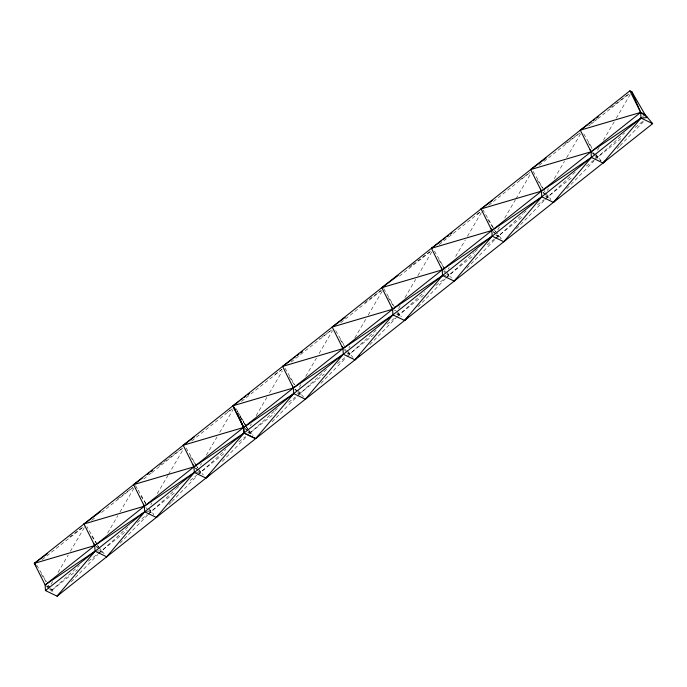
<?xml version="1.0" encoding="UTF-8"?>
<svg xmlns="http://www.w3.org/2000/svg" width="687" height="687" viewBox="0 0 687 687"><rect width="100%" height="100%" fill="white"/><g stroke="black" fill="none" stroke-linecap="round" stroke-linejoin="round"><path stroke-width="0.52" stroke-dasharray="3.44 2.58" d="M51.061 584.285L52.667 581.546M58.026 572.408L68.202 555.053M70.34 551.395L84.261 527.65M107.636 533.043L117.812 515.688M119.959 512.03L133.879 488.285M150.831 504.636L151.896 502.815M157.254 493.678L167.963 475.404M168.495 474.494L183.489 448.92M200.441 465.271L201.514 463.45M206.332 455.223L217.04 436.958M219.72 432.389L233.108 409.555M250.231 425.768L251.305 423.948M256.122 415.721L266.831 397.455M269.51 392.887L282.357 370.963M299.309 387.322L300.915 384.574M305.732 376.356L316.449 358.09M319.12 353.522L332.508 330.679M348.927 347.957L349.992 346.128M354.818 337.901L366.059 318.725M368.198 315.067L382.127 291.314M398.537 308.583L400.143 305.844M404.969 297.626L415.678 279.36M417.816 275.702L431.737 251.949M448.156 269.218L449.221 267.398M455.653 256.431L465.288 239.986M467.435 236.337L482.961 209.844L494.047 228.96M497.766 229.853L499.372 227.114M504.73 217.985L515.439 199.711M515.971 198.801L530.965 173.218M547.384 190.488L548.458 188.667M554.34 178.611L564.516 161.256M566.663 157.606L580.584 133.853M597.535 150.213L599.141 147.473M603.426 140.165L614.135 121.891M616.273 118.241L630.194 94.488M71.199 581.769L97.906 554.495M98.653 553.739L129.86 525.254M120.07 543.159L147.525 515.13M148.263 514.374L175.554 489.427M168.942 504.559L171.166 502.283M171.913 501.527L197.135 475.765M197.882 475.009L225.954 449.358M222.27 461.398L246.753 436.4M272.061 421.895L296.544 396.897M297.282 396.133L326.926 369.074M320.932 383.286L346.154 357.532M346.901 356.768L376.536 329.708M369.804 344.685L396.511 317.403M397.258 316.647L424.583 291.752M417.936 306.831L445.382 278.802M446.129 278.037L474.193 252.387M466.808 268.222L495.001 239.428M495.739 238.672L523.03 213.734M516.418 228.857L544.611 200.063M545.358 199.307L571.859 175.073M566.775 188.736L594.229 160.698M617.132 148.615L619.356 146.34M620.103 145.584L643.839 121.333M50.477 588.931L52.006 590.073L79.46 565.332M176.336 488.723L178.689 486.602M249.106 431.333L250.635 432.475L274.173 411.264M274.955 410.56L277.308 408.439M474.983 251.682L477.336 249.561M523.812 213.022L526.165 210.9M572.64 174.369L575.783 171.535M595.131 157.125L597.939 156.911L624.612 132.883M642.654 116.618L645.007 114.497M42.044 559.682L84.218 526.216M91.654 520.317L95.794 517.036M101.582 512.442L133.003 487.512M143.755 478.985L147.885 475.705M148.718 475.043L151.192 473.077M152.025 472.424L182.622 448.147M191.716 440.925L232.232 408.782L225.267 413.857M241.506 401.423L282.022 369.28M291.116 362.058L331.632 329.915L319.515 338.837M340.735 322.692L381.251 290.541M399.439 276.114L430.861 251.176M439.13 244.615L481.304 211.158M488.749 205.25L530.089 172.446M539.192 165.232L579.708 133.08M588.802 125.867L590.459 124.553M591.284 123.9L593.766 121.925M594.59 121.273L597.072 119.306M597.896 118.645L629.326 93.715M52.006 590.073L77.64 569.729M88.391 561.202L97.485 553.988M98.31 553.327L127.25 530.364M137.177 522.489L147.095 514.623M147.928 513.962L176.044 491.66M190.101 480.505L196.714 475.258M197.538 474.597L224.829 452.948M238.887 441.793L245.499 436.546M248.806 433.918L250.463 432.612L248.17 430.895M250.635 432.475L274.62 413.445M288.677 402.29L295.29 397.043M298.596 394.415L324.23 374.08M337.463 363.578L345.733 357.017M347.064 353.96L349.863 353.736L376.33 332.748M387.073 324.212L395.343 317.652M396.674 314.594L399.482 314.371L425.116 294.036M435.867 285.509L444.961 278.287M445.786 277.634L474.726 254.671M487.135 244.83L494.571 238.921M495.404 238.269L523.52 215.958M537.577 204.803L544.19 199.556M545.014 198.904L573.13 176.593M586.363 166.099L593.8 160.191M594.633 159.539L621.915 137.889M635.149 127.387L643.418 120.826M610.339 107.773L629.223 93.672M565.015 143.935L579.613 133.038M519.698 180.088L529.995 172.403M476.95 214.335L481.243 211.124M409.306 267.157L411.882 265.234M412.741 264.589L430.766 251.133M364.84 302.675L381.156 290.498M275.058 374.355L281.928 369.228M159.341 465.4L182.519 448.096M117.451 499.002L132.909 487.461M69.559 537.079L84.149 526.19M545.521 196.491L548.32 196.276L546.792 195.134M495.902 235.856L498.71 235.641L497.182 234.507M442.557 275.513L449.092 275.006L447.563 273.873M297.445 393.325L300.253 393.101L297.952 391.392M247.663 432.827L250.463 432.612M195.245 472.407L200.844 471.978L199.316 470.835M145.627 511.772L151.234 511.343L149.706 510.201M96.017 551.137L101.616 550.708L100.087 549.566M592.787 152.617L594.521 153.45M443.948 270.712L445.683 271.545M394.329 310.077L396.064 310.91M344.711 349.443L346.454 350.276M96.472 546.405L98.207 547.238M46.853 585.771L48.588 586.604M592.58 152.918L594.873 154.635M595.646 155.202L597.939 156.911M542.97 192.283L546.028 194.567M493.352 231.656L496.418 233.932M397.953 313.238L399.482 314.371M348.335 352.603L349.863 353.736M294.895 389.117L297.188 390.826M245.276 428.482L248.342 430.758M195.494 467.984L198.552 470.26M96.266 546.715L99.323 548.999M46.647 586.08L49.713 588.364M592.546 153.184L594.796 155.288M595.543 155.992L600.79 160.904M542.936 192.549L545.186 194.653M545.933 195.357L550.424 199.565M493.318 231.914L495.567 234.018M496.315 234.722L500.814 238.93M443.708 271.279L445.949 273.383M446.705 274.087L450.449 277.6M397.086 313.452L400.83 316.965M344.479 350.009L346.72 352.113M347.476 352.817L351.22 356.33M294.86 389.374L297.11 391.478M297.857 392.183L301.602 395.695M245.25 428.74L247.492 430.852M248.247 431.548L251.236 434.356M195.46 468.242L197.71 470.355M198.457 471.05L201.454 473.858M145.842 507.616L148.091 509.72M148.839 510.415L153.338 514.632M99.976 550.485L103.72 553.997M46.613 586.346L48.863 588.45M49.61 589.145L53.354 592.658M595.389 153.862L601.125 160.724M545.779 193.227L550.871 199.324M501.261 238.69L494.58 229.87M446.55 271.966L451.642 278.055M396.931 311.331L401.388 316.664M347.321 350.696L353.049 357.549M297.703 390.061L303.439 396.914M248.728 430.182L253.185 435.515M249.192 431.084L253.014 435.652M198.303 468.929L203.395 475.026M148.684 508.294L153.785 514.391M104.166 553.756L99.074 547.659L86.923 526.731M50.735 588.544L54.556 593.121M588.115 142.467L592.031 148.607M537.38 180.08L542.421 187.972M487.77 219.445L493.927 229.089M494.485 229.965L495.602 231.717M438.71 259.695L444.309 268.454M387.983 297.299L394.132 306.943M340.048 339.301L345.638 348.06M289.313 376.914L294.345 384.797M240.252 417.155L245.852 425.914L236.826 410.448M246.41 426.799L248.093 429.427L246.504 426.696M190.471 456.657L196.061 465.425M196.619 466.301L197.744 468.053L196.714 466.198M140.852 496.023L146.451 504.79M91.8 536.264L96.833 544.156M97.391 545.031L98.516 546.783M41.065 573.877L46.098 581.769M48.339 585.272L49.455 587.024L48.399 585.204M583.77 133.845L592.22 148.409M533.103 171.389L543.666 189.595M544.19 190.505L545.246 192.317M434.399 251.03L445.494 270.146M383.732 288.574L395.351 308.6M335.703 330.67L344.153 345.235M285.028 368.215L294.534 384.6M235.942 408.49L245.98 425.785M246.332 426.833L247.389 428.654M186.151 447.993L196.19 465.288M135.485 485.546L137.598 489.178M138.121 490.089L146.571 504.653M36.78 565.186L46.287 581.563"/><path stroke-width="1.03" d="M193.116 464.876L193.966 466.842L194.309 472.476L144.347 506.207L133.579 484.627L193.966 466.842L243.919 433.111L255.564 438.701L57.098 596.17L45.462 590.571L45.119 584.938L95.081 551.206L106.717 556.805L144.691 511.841L144.347 506.207L143.506 504.241M237.668 413.703L243.576 427.477L45.119 584.938L34.35 563.357L94.729 545.572L144.691 511.841L156.335 517.431L194.309 472.476L205.945 478.066L209.655 474.279M205.945 478.066L243.919 433.111L243.576 427.477L232.807 405.897L34.35 563.357L36.025 565.985M645.007 114.497L640.67 112.419L243.748 427.34L232.979 405.759L629.902 90.83L631.8 91.749L645.007 114.497L652.65 123.643L255.736 438.564L244.1 432.973L243.748 427.34L293.71 393.608L305.346 399.199L343.328 354.243L342.976 348.61L342.135 346.643M235.22 409.263L232.979 405.759L293.366 387.975L343.328 354.243L354.964 359.833L392.938 314.878L392.595 309.244L391.753 307.278M258.698 435.532L255.736 438.564L293.71 393.608L293.366 387.975L282.597 366.394L342.976 348.61L392.938 314.878L404.574 320.468L442.557 275.513L442.205 269.879L441.363 267.913M342.976 348.61L332.207 327.029L392.595 309.244L442.557 275.513L454.193 281.103L492.167 236.148L491.823 230.514L490.982 228.548M392.595 309.244L381.826 287.664L442.205 269.879L492.167 236.148L503.803 241.738L541.785 196.783L541.433 191.149L540.592 189.174M442.205 269.879L431.436 248.299L491.823 230.514L541.785 196.783L553.421 202.373L591.395 157.417L591.052 151.784L590.21 149.809M491.823 230.514L481.055 208.934L541.433 191.149L591.395 157.417L603.031 163.008L641.014 118.052L640.67 112.419L631.8 91.749M60.07 593.139L57.098 596.17L95.081 551.206L94.729 545.572L93.887 543.606M106.717 556.805L110.427 553.009M156.335 517.431L157.812 515.92M305.346 399.199L306.831 397.687M354.964 359.833L356.45 358.322M357.927 356.802L359.413 355.291M404.574 320.468L408.284 316.681M454.193 281.103L456.417 278.828M503.803 241.738L506.036 239.462M553.421 202.373L557.87 197.83M603.031 163.008L605.264 160.732M45.462 590.571L243.919 433.111M244.1 432.973L641.014 118.052L647.549 117.546L640.67 112.419L629.902 90.83M652.65 123.643L641.014 118.052L591.052 151.784L580.283 130.195L588.012 124.433M589.729 123.153L591.447 121.865M593.164 120.586L594.882 119.306M596.599 118.027L598.317 116.738M541.433 191.149L530.665 169.569L546.122 158.027M481.055 208.934L492.218 200.595M431.436 248.299L441.741 240.605M443.459 239.325L445.176 238.046M446.893 236.757L448.611 235.478M450.328 234.198L452.046 232.919M381.826 287.664L398.142 275.487M332.207 327.029L345.089 317.411M282.597 366.394L292.044 359.344M293.761 358.064L295.479 356.776M297.196 355.497L298.914 354.217M300.631 352.938L302.349 351.65M232.979 405.759L238.99 401.268M240.708 399.989L242.425 398.709M244.143 397.43L245.86 396.141M247.578 394.862L249.295 393.582M193.966 466.842L183.197 445.262L194.352 436.932M133.579 484.627L142.166 478.221M147.319 474.373L149.036 473.094M150.754 471.806L152.471 470.526M94.729 545.572L83.969 523.992L100.276 511.815M34.35 563.357L47.231 553.748M580.283 130.195L640.67 112.419M530.665 169.569L591.052 151.784M183.197 445.262L243.576 427.477M83.969 523.992L144.347 506.207M292.525 386.008L293.366 387.975"/></g></svg>
